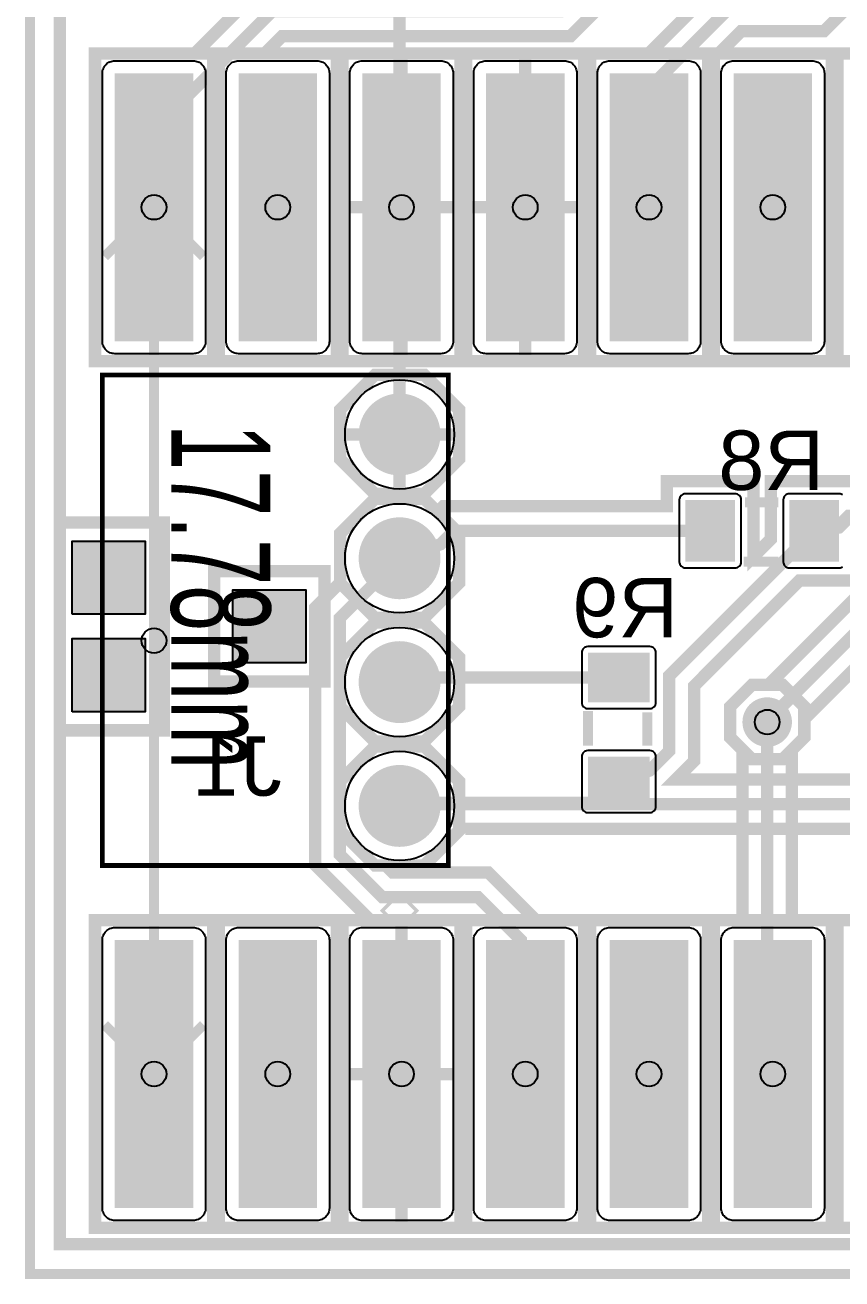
# Model space of a CAD drawing. Header units: centimetres. Extents: x -4.52 to 4.4, y -4.62 to 1.06.
# Drawn here: x -4.519 to -2.842, y -4.62 to -2.048 of the extents above; entities that cross this region are included whole.
import ezdxf

# ---------------------------------------------------------------- set-up
doc = ezdxf.new("R2010")
doc.units = ezdxf.units.CM
doc.layers.get('0').update_dxf_attribs({"linetype": 'CONTINUOUS'})
for name, color, linetype in [('1', 1, 'CONTINUOUS'), ('2', 2, 'CONTINUOUS'), ('3', 3, 'CONTINUOUS'), ('4', 4, 'CONTINUOUS'), ('5', 5, 'CONTINUOUS'), ('6', 6, 'CONTINUOUS'), ('7', 7, 'CONTINUOUS')]:
    doc.layers.add(name, color=color, linetype=linetype)

# ---------------------------------------------------------------- blocks, each defined once
blk = doc.blocks.new('RPAD')
blk.add_trace([(-0.5, -0.5), (-0.5, 0.5), (0.5, -0.5), (0.5, 0.5)])
blk = doc.blocks.new('EPAD')
at = {"const_width": 0.5}
blk.add_lwpolyline([(-0.25, 0, 1), (0.25, 0, 1)], format="xyb", close=True, dxfattribs=at)

msp = doc.modelspace()

# ---------------------------------------------------------------- linework, layer by layer
at = {"const_width": 0.0254}
for points in [[(2.227646, -4.54914), (-4.44754, -4.54914), (-4.44754, 0.99314), (2.192161, 0.99314), (2.227646, -4.54914)], [(-1.9887, -0.6452), (-2, -0.6565), (-2, -1.449958), (-2.300021, -1.749979), (-2.597182, -2.04714), (-2.597182, -3.077919), (-2.995488, -3.476225), (-2.995488, -3.478032)], [(-3.750102, -1.912428), (-3.750102, -2.273116)], [(-4.132861, -2.737639), (-4.132861, -2.106361), (-4.375139, -2.106361), (-4.375139, -2.737639), (-4.132861, -2.737639)], [(-3.878861, -2.737639), (-3.878861, -2.106361), (-4.121139, -2.106361), (-4.121139, -2.737639), (-3.878861, -2.737639)], [(-3.624861, -2.737639), (-3.624861, -2.106361), (-3.867139, -2.106361), (-3.867139, -2.737639), (-3.624861, -2.737639)], [(-3.746, -2.119061), (-3.746, -2.422)], [(-3.370861, -2.737639), (-3.370861, -2.106361), (-3.613139, -2.106361), (-3.613139, -2.737639), (-3.370861, -2.737639)], [(-3.492, -2.119061), (-3.492, -2.422)], [(-3.116861, -2.737639), (-3.116861, -2.106361), (-3.359139, -2.106361), (-3.359139, -2.737639), (-3.116861, -2.737639)], [(-2.862861, -2.737639), (-2.862861, -2.106361), (-3.105139, -2.106361), (-3.105139, -2.737639), (-2.862861, -2.737639)], [(-2.647981, -2.737639), (-2.851139, -2.737639), (-2.851139, -2.106361), (-2.647981, -2.106361)], [(-3.700254, -3.64641), (-0.55641, -3.64641), (0.26, -2.83), (0.689999, -2.83), (1.113221, -2.406778), (1.113221, -2.172271)], [(-3.854439, -2.422), (-3.746, -2.422)], [(-3.637561, -2.422), (-3.746, -2.422)], [(-3.746, -2.724939), (-3.746, -2.422)], [(-3.600439, -2.422), (-3.492, -2.422)], [(-3.383561, -2.422), (-3.492, -2.422)], [(-3.492, -2.724939), (-3.492, -2.422)], [(-3.75, -2.888), (-3.75, -2.611484), (-3.748752, -2.610236)], [(-3.872099, -2.837425), (-3.872099, -2.938575), (-3.800575, -3.010099), (-3.699425, -3.010099), (-3.627901, -2.938575), (-3.627901, -2.837425), (-3.699425, -2.765901), (-3.800575, -2.765901), (-3.872099, -2.837425)], [(-3.75, -2.778601), (-3.75, -2.888)], [(-3.859399, -2.888), (-3.75, -2.888)], [(-3.75, -2.997399), (-3.75, -2.888)], [(-3.640601, -2.888), (-3.75, -2.888)], [(-0.535369, -3.697209), (-3.627901, -3.697209), (-3.627901, -3.700575), (-3.699425, -3.772099), (-3.778512, -3.772099), (-3.764291, -3.78632), (-3.568067, -3.78632), (-3.470026, -3.884361), (-3.370861, -3.884361), (-3.370861, -4.515639), (-3.613139, -4.515639), (-3.613139, -3.887918), (-3.624861, -3.887918), (-3.624861, -4.515639), (-3.867139, -4.515639), (-3.867139, -3.884361), (-3.80993, -3.884361), (-3.923341, -3.77095), (-3.923341, -3.243501), (-3.872099, -3.192259), (-3.872099, -3.091425), (-3.800575, -3.019901), (-3.699425, -3.019901), (-3.671955, -3.047371), (-3.659493, -3.034909), (-3.201327, -3.034909), (-3.201327, -2.984109), (-3.023529, -2.984109), (-3.023529, -3.138329), (-2.987967, -3.102767), (-2.987967, -2.984109), (-2.810169, -2.984109)], [(-2.741571, -3.055104), (-2.824545, -3.055104), (-2.82845, -3.055104), (-2.848268, -3.074922), (-2.899068, -3.085708)], [(-2.824545, -3.055104), (-2.848268, -3.078827), (-2.899068, -3.085708)], [(-3.112428, -3.085708), (-3.638452, -3.085708), (-3.666, -3.113256), (-3.75, -3.142)], [(-2.899068, -3.085708), (-3.196416, -3.383056), (-3.196416, -3.537167), (-3.2365, -3.577251), (-3.3, -3.6)], [(-2.546383, -3.09896), (-2.919289, -3.471866), (-2.919289, -3.509595), (-2.963925, -3.554231), (-3.027051, -3.554231), (-3.071687, -3.509595), (-3.071687, -3.446469), (-3.027051, -3.401833), (-2.992936, -3.401833), (-2.722406, -3.131303)], [(-3.75, -3.142), (-3.872542, -3.264542), (-3.872542, -3.749909), (-3.785332, -3.837119), (-3.589108, -3.837119), (-3.501227, -3.925), (-3.492, -4.2)], [(-2.810169, -3.187307), (-2.928827, -3.187307), (-3.145617, -3.404097), (-3.145617, -3.558208), (-3.18302, -3.595611), (-0.577451, -3.595611)], [(-3.75, -3.396), (-3.74064, -3.38664), (-3.3, -3.38664)], [(-3.3, -3.6), (-3.343938, -3.643938), (-3.666, -3.643938), (-3.700254, -3.64641)], [(-3.700259, -3.64641), (-3.75, -3.65)], [(-3.700259, -3.64641), (-3.700254, -3.64641)], [(-4.132861, -4.515639), (-4.132861, -3.884361), (-4.375139, -3.884361), (-4.375139, -4.515639), (-4.132861, -4.515639)], [(-3.878861, -4.515639), (-3.878861, -3.884361), (-4.121139, -3.884361), (-4.121139, -4.515639), (-3.878861, -4.515639)], [(-3.116861, -4.515639), (-3.116861, -3.884361), (-3.359139, -3.884361), (-3.359139, -4.515639), (-3.116861, -4.515639)], [(-2.862861, -4.515639), (-2.862861, -3.884361), (-3.105139, -3.884361), (-3.105139, -4.515639), (-2.862861, -4.515639)], [(-2.608861, -4.515639), (-2.608861, -3.884361), (-2.851139, -3.884361), (-2.851139, -4.515639), (-2.608861, -4.515639)], [(-3.854439, -4.2), (-3.746, -4.2)], [(-3.637561, -4.2), (-3.746, -4.2)], [(-3.746, -4.502939), (-3.746, -4.2)]]:
    msp.add_lwpolyline(points, dxfattribs=at)
for centre, radius in [((-4.254, -2.422), 0.0254), ((-4, -2.422), 0.0254), ((-3.746, -2.422), 0.0254), ((-3.492, -2.422), 0.0254), ((-3.238, -2.422), 0.0254), ((-2.984, -2.422), 0.0254), ((-3.75, -2.888), 0.112), ((-3.75, -3.142), 0.112), ((-3.75, -3.396), 0.112), ((-2.995488, -3.478032), 0.0254), ((-3.75, -3.65), 0.112), ((-4.254, -4.2), 0.0254), ((-4, -4.2), 0.0254), ((-3.746, -4.2), 0.0254), ((-3.492, -4.2), 0.0254), ((-3.238, -4.2), 0.0254), ((-2.984, -4.2), 0.0254)]:
    msp.add_circle(centre, radius)
at = {"layer": '2', "const_width": 0.02032}
for points in [[(-4.254, -2.422), (-4.3556, -2.5236)], [(-4.254, -2.422), (-4.254, -4.2)], [(-4.254, -2.422), (-4.1524, -2.5236)], [(-4.254, -4.2), (-4.3556, -4.0984)], [(-4.254, -4.2), (-4.1524, -4.0984)]]:
    msp.add_lwpolyline(points, dxfattribs=at)
at = {"layer": '3'}
msp.add_circle((-4.254, -3.311), 0.0254, dxfattribs=at)
at = {"layer": '4', "const_width": 0.02032}
msp.add_lwpolyline([(-4.5085, -4.6101), (4.3902, -4.6101), (4.3902, 1.0541), (-4.5085, 1.0541), (-4.5085, -4.6101)], dxfattribs=at)
msp.add_lwpolyline([(-4.5085, -4.6101), (4.3902, -4.6101), (4.3902, 1.0541), (-4.5085, 1.0541), (-4.5085, -4.6101)], dxfattribs=at)
msp.add_lwpolyline([(-4.5085, -4.6101), (4.3902, -4.6101), (4.3902, 1.0541), (-4.5085, 1.0541), (-4.5085, -4.6101)], dxfattribs=at)
at = {"layer": '5'}
for points, const_width in [([(-4.36, -3.772), (-3.65, -3.772), (-3.65, -2.766), (-4.36, -2.766), (-4.36, -3.772)], 0.01), ([(-4.36, -3.772), (-3.65, -3.772), (-3.65, -2.766), (-4.36, -2.766), (-4.36, -3.772)], 0.01), ([(-4.36, -3.772), (-3.65, -3.772), (-3.65, -2.766), (-4.36, -2.766), (-4.36, -3.772)], 0.01), ([(-2.972728, -3.027288), (-3.041308, -3.027288)], 0.02032), ([(-2.972728, -3.027288), (-3.041308, -3.027288)], 0.02032), ([(-2.972728, -3.027288), (-3.041308, -3.027288)], 0.02032), ([(-2.972728, -3.149208), (-3.043848, -3.149208)], 0.02032), ([(-2.972728, -3.149208), (-3.043848, -3.149208)], 0.02032), ([(-2.972728, -3.149208), (-3.043848, -3.149208)], 0.02032), ([(-3.3635, -3.52634), (-3.3635, -3.45522)], 0.02032), ([(-3.3635, -3.52634), (-3.3635, -3.45522)], 0.02032), ([(-3.3635, -3.52634), (-3.3635, -3.45522)], 0.02032), ([(-3.24158, -3.52634), (-3.24158, -3.45776)], 0.02032), ([(-3.24158, -3.52634), (-3.24158, -3.45776)], 0.02032), ([(-3.24158, -3.52634), (-3.24158, -3.45776)], 0.02032), ([(-3.75, -3.86), (-3.745, -3.865), (-3.75, -3.87), (-3.755, -3.865), (-3.75, -3.86)], 0.05), ([(-3.75, -3.86), (-3.745, -3.865), (-3.75, -3.87), (-3.755, -3.865), (-3.75, -3.86)], 0.05), ([(-3.75, -3.86), (-3.745, -3.865), (-3.75, -3.87), (-3.755, -3.865), (-3.75, -3.86)], 0.05)]:
    msp.add_lwpolyline(points, dxfattribs=dict(at, const_width=const_width))
at = {"layer": '6'}
for points in [[(-4.3599, -2.697), (-4.3599, -2.147), (-4.359769, -2.144404), (-4.359384, -2.141882), (-4.358758, -2.139448), (-4.357904, -2.137114), (-4.356834, -2.134894), (-4.355561, -2.1328), (-4.354099, -2.130845), (-4.352459, -2.129041), (-4.350655, -2.127401), (-4.3487, -2.125939), (-4.346606, -2.124667), (-4.344386, -2.123597), (-4.342052, -2.122742), (-4.339618, -2.122116), (-4.337097, -2.121731), (-4.3345, -2.1216), (-4.1735, -2.1216), (-4.170903, -2.121731), (-4.168382, -2.122116), (-4.165948, -2.122742), (-4.163614, -2.123597), (-4.161394, -2.124667), (-4.1593, -2.125939), (-4.157345, -2.127401), (-4.155541, -2.129041), (-4.153901, -2.130845), (-4.152439, -2.1328), (-4.151166, -2.134894), (-4.150096, -2.137114), (-4.149242, -2.139448), (-4.148616, -2.141882), (-4.148231, -2.144404), (-4.1481, -2.147), (-4.1481, -2.697), (-4.148231, -2.699596), (-4.148616, -2.702118), (-4.149242, -2.704552), (-4.150096, -2.706886), (-4.151166, -2.709106), (-4.152439, -2.7112), (-4.153901, -2.713155), (-4.155541, -2.714959), (-4.157345, -2.716599), (-4.1593, -2.718061), (-4.161394, -2.719333), (-4.163614, -2.720403), (-4.165948, -2.721258), (-4.168382, -2.721884), (-4.170903, -2.722269), (-4.1735, -2.7224), (-4.3345, -2.7224), (-4.337097, -2.722269), (-4.339618, -2.721884), (-4.342052, -2.721258), (-4.344386, -2.720403), (-4.346606, -2.719333), (-4.3487, -2.718061), (-4.350655, -2.716599), (-4.352459, -2.714959), (-4.354099, -2.713155), (-4.355561, -2.7112), (-4.356834, -2.709106), (-4.357904, -2.706886), (-4.358758, -2.704552), (-4.359384, -2.702118), (-4.359769, -2.699596), (-4.3599, -2.697)], [(-4.1059, -2.697), (-4.1059, -2.147), (-4.105769, -2.144404), (-4.105384, -2.141882), (-4.104758, -2.139448), (-4.103904, -2.137114), (-4.102834, -2.134894), (-4.101561, -2.1328), (-4.100099, -2.130845), (-4.098459, -2.129041), (-4.096655, -2.127401), (-4.0947, -2.125939), (-4.092606, -2.124667), (-4.090386, -2.123597), (-4.088052, -2.122742), (-4.085618, -2.122116), (-4.083097, -2.121731), (-4.0805, -2.1216), (-3.9195, -2.1216), (-3.916903, -2.121731), (-3.914382, -2.122116), (-3.911948, -2.122742), (-3.909614, -2.123597), (-3.907394, -2.124667), (-3.9053, -2.125939), (-3.903345, -2.127401), (-3.901541, -2.129041), (-3.899901, -2.130845), (-3.898439, -2.1328), (-3.897166, -2.134894), (-3.896096, -2.137114), (-3.895242, -2.139448), (-3.894616, -2.141882), (-3.894231, -2.144404), (-3.8941, -2.147), (-3.8941, -2.697), (-3.894231, -2.699596), (-3.894616, -2.702118), (-3.895242, -2.704552), (-3.896096, -2.706886), (-3.897166, -2.709106), (-3.898439, -2.7112), (-3.899901, -2.713155), (-3.901541, -2.714959), (-3.903345, -2.716599), (-3.9053, -2.718061), (-3.907394, -2.719333), (-3.909614, -2.720403), (-3.911948, -2.721258), (-3.914382, -2.721884), (-3.916903, -2.722269), (-3.9195, -2.7224), (-4.0805, -2.7224), (-4.083097, -2.722269), (-4.085618, -2.721884), (-4.088052, -2.721258), (-4.090386, -2.720403), (-4.092606, -2.719333), (-4.0947, -2.718061), (-4.096655, -2.716599), (-4.098459, -2.714959), (-4.100099, -2.713155), (-4.101561, -2.7112), (-4.102834, -2.709106), (-4.103904, -2.706886), (-4.104758, -2.704552), (-4.105384, -2.702118), (-4.105769, -2.699596), (-4.1059, -2.697)], [(-3.8519, -2.697), (-3.8519, -2.147), (-3.851769, -2.144404), (-3.851384, -2.141882), (-3.850758, -2.139448), (-3.849904, -2.137114), (-3.848834, -2.134894), (-3.847561, -2.1328), (-3.846099, -2.130845), (-3.844459, -2.129041), (-3.842655, -2.127401), (-3.8407, -2.125939), (-3.838606, -2.124667), (-3.836386, -2.123597), (-3.834052, -2.122742), (-3.831618, -2.122116), (-3.829097, -2.121731), (-3.8265, -2.1216), (-3.6655, -2.1216), (-3.662903, -2.121731), (-3.660382, -2.122116), (-3.657948, -2.122742), (-3.655614, -2.123597), (-3.653394, -2.124667), (-3.6513, -2.125939), (-3.649345, -2.127401), (-3.647541, -2.129041), (-3.645901, -2.130845), (-3.644439, -2.1328), (-3.643166, -2.134894), (-3.642096, -2.137114), (-3.641242, -2.139448), (-3.640616, -2.141882), (-3.640231, -2.144404), (-3.6401, -2.147), (-3.6401, -2.697), (-3.640231, -2.699596), (-3.640616, -2.702118), (-3.641242, -2.704552), (-3.642096, -2.706886), (-3.643166, -2.709106), (-3.644439, -2.7112), (-3.645901, -2.713155), (-3.647541, -2.714959), (-3.649345, -2.716599), (-3.6513, -2.718061), (-3.653394, -2.719333), (-3.655614, -2.720403), (-3.657948, -2.721258), (-3.660382, -2.721884), (-3.662903, -2.722269), (-3.6655, -2.7224), (-3.8265, -2.7224), (-3.829097, -2.722269), (-3.831618, -2.721884), (-3.834052, -2.721258), (-3.836386, -2.720403), (-3.838606, -2.719333), (-3.8407, -2.718061), (-3.842655, -2.716599), (-3.844459, -2.714959), (-3.846099, -2.713155), (-3.847561, -2.7112), (-3.848834, -2.709106), (-3.849904, -2.706886), (-3.850758, -2.704552), (-3.851384, -2.702118), (-3.851769, -2.699596), (-3.8519, -2.697)], [(-3.5979, -2.697), (-3.5979, -2.147), (-3.597769, -2.144404), (-3.597384, -2.141882), (-3.596758, -2.139448), (-3.595904, -2.137114), (-3.594834, -2.134894), (-3.593561, -2.1328), (-3.592099, -2.130845), (-3.590459, -2.129041), (-3.588655, -2.127401), (-3.5867, -2.125939), (-3.584606, -2.124667), (-3.582386, -2.123597), (-3.580052, -2.122742), (-3.577618, -2.122116), (-3.575097, -2.121731), (-3.5725, -2.1216), (-3.4115, -2.1216), (-3.408903, -2.121731), (-3.406382, -2.122116), (-3.403948, -2.122742), (-3.401614, -2.123597), (-3.399394, -2.124667), (-3.3973, -2.125939), (-3.395345, -2.127401), (-3.393541, -2.129041), (-3.391901, -2.130845), (-3.390439, -2.1328), (-3.389166, -2.134894), (-3.388096, -2.137114), (-3.387242, -2.139448), (-3.386616, -2.141882), (-3.386231, -2.144404), (-3.3861, -2.147), (-3.3861, -2.697), (-3.386231, -2.699596), (-3.386616, -2.702118), (-3.387242, -2.704552), (-3.388096, -2.706886), (-3.389166, -2.709106), (-3.390439, -2.7112), (-3.391901, -2.713155), (-3.393541, -2.714959), (-3.395345, -2.716599), (-3.3973, -2.718061), (-3.399394, -2.719333), (-3.401614, -2.720403), (-3.403948, -2.721258), (-3.406382, -2.721884), (-3.408903, -2.722269), (-3.4115, -2.7224), (-3.5725, -2.7224), (-3.575097, -2.722269), (-3.577618, -2.721884), (-3.580052, -2.721258), (-3.582386, -2.720403), (-3.584606, -2.719333), (-3.5867, -2.718061), (-3.588655, -2.716599), (-3.590459, -2.714959), (-3.592099, -2.713155), (-3.593561, -2.7112), (-3.594834, -2.709106), (-3.595904, -2.706886), (-3.596758, -2.704552), (-3.597384, -2.702118), (-3.597769, -2.699596), (-3.5979, -2.697)], [(-3.3439, -2.697), (-3.3439, -2.147), (-3.343769, -2.144404), (-3.343384, -2.141882), (-3.342758, -2.139448), (-3.341904, -2.137114), (-3.340834, -2.134894), (-3.339561, -2.1328), (-3.338099, -2.130845), (-3.336459, -2.129041), (-3.334655, -2.127401), (-3.3327, -2.125939), (-3.330606, -2.124667), (-3.328386, -2.123597), (-3.326052, -2.122742), (-3.323618, -2.122116), (-3.321097, -2.121731), (-3.3185, -2.1216), (-3.1575, -2.1216), (-3.154903, -2.121731), (-3.152382, -2.122116), (-3.149948, -2.122742), (-3.147614, -2.123597), (-3.145394, -2.124667), (-3.1433, -2.125939), (-3.141345, -2.127401), (-3.139541, -2.129041), (-3.137901, -2.130845), (-3.136439, -2.1328), (-3.135166, -2.134894), (-3.134096, -2.137114), (-3.133242, -2.139448), (-3.132616, -2.141882), (-3.132231, -2.144404), (-3.1321, -2.147), (-3.1321, -2.697), (-3.132231, -2.699596), (-3.132616, -2.702118), (-3.133242, -2.704552), (-3.134096, -2.706886), (-3.135166, -2.709106), (-3.136439, -2.7112), (-3.137901, -2.713155), (-3.139541, -2.714959), (-3.141345, -2.716599), (-3.1433, -2.718061), (-3.145394, -2.719333), (-3.147614, -2.720403), (-3.149948, -2.721258), (-3.152382, -2.721884), (-3.154903, -2.722269), (-3.1575, -2.7224), (-3.3185, -2.7224), (-3.321097, -2.722269), (-3.323618, -2.721884), (-3.326052, -2.721258), (-3.328386, -2.720403), (-3.330606, -2.719333), (-3.3327, -2.718061), (-3.334655, -2.716599), (-3.336459, -2.714959), (-3.338099, -2.713155), (-3.339561, -2.7112), (-3.340834, -2.709106), (-3.341904, -2.706886), (-3.342758, -2.704552), (-3.343384, -2.702118), (-3.343769, -2.699596), (-3.3439, -2.697)], [(-3.0899, -2.697), (-3.0899, -2.147), (-3.089769, -2.144404), (-3.089384, -2.141882), (-3.088758, -2.139448), (-3.087904, -2.137114), (-3.086834, -2.134894), (-3.085561, -2.1328), (-3.084099, -2.130845), (-3.082459, -2.129041), (-3.080655, -2.127401), (-3.0787, -2.125939), (-3.076606, -2.124667), (-3.074386, -2.123597), (-3.072052, -2.122742), (-3.069618, -2.122116), (-3.067097, -2.121731), (-3.0645, -2.1216), (-2.9035, -2.1216), (-2.900903, -2.121731), (-2.898382, -2.122116), (-2.895948, -2.122742), (-2.893614, -2.123597), (-2.891394, -2.124667), (-2.8893, -2.125939), (-2.887345, -2.127401), (-2.885541, -2.129041), (-2.883901, -2.130845), (-2.882439, -2.1328), (-2.881166, -2.134894), (-2.880096, -2.137114), (-2.879242, -2.139448), (-2.878616, -2.141882), (-2.878231, -2.144404), (-2.8781, -2.147), (-2.8781, -2.697), (-2.878231, -2.699596), (-2.878616, -2.702118), (-2.879242, -2.704552), (-2.880096, -2.706886), (-2.881166, -2.709106), (-2.882439, -2.7112), (-2.883901, -2.713155), (-2.885541, -2.714959), (-2.887345, -2.716599), (-2.8893, -2.718061), (-2.891394, -2.719333), (-2.893614, -2.720403), (-2.895948, -2.721258), (-2.898382, -2.721884), (-2.900903, -2.722269), (-2.9035, -2.7224), (-3.0645, -2.7224), (-3.067097, -2.722269), (-3.069618, -2.721884), (-3.072052, -2.721258), (-3.074386, -2.720403), (-3.076606, -2.719333), (-3.0787, -2.718061), (-3.080655, -2.716599), (-3.082459, -2.714959), (-3.084099, -2.713155), (-3.085561, -2.7112), (-3.086834, -2.709106), (-3.087904, -2.706886), (-3.088758, -2.704552), (-3.089384, -2.702118), (-3.089769, -2.699596), (-3.0899, -2.697)], [(-3.061628, -3.009508), (-3.163228, -3.009508), (-3.165787, -3.009766), (-3.168171, -3.010506), (-3.170328, -3.011677), (-3.172208, -3.013228), (-3.173759, -3.015108), (-3.17493, -3.017265), (-3.17567, -3.019649), (-3.175928, -3.022208), (-3.175928, -3.149208), (-3.17567, -3.151767), (-3.17493, -3.154151), (-3.173759, -3.156308), (-3.172208, -3.158188), (-3.170328, -3.159739), (-3.168171, -3.16091), (-3.165787, -3.16165), (-3.163228, -3.161908), (-3.061628, -3.161908), (-3.059069, -3.16165), (-3.056685, -3.16091), (-3.054528, -3.159739), (-3.052648, -3.158188), (-3.051097, -3.156308), (-3.049926, -3.154151), (-3.049186, -3.151767), (-3.048928, -3.149208), (-3.048928, -3.022208), (-3.049186, -3.019649), (-3.049926, -3.017265), (-3.051097, -3.015108), (-3.052648, -3.013228), (-3.054528, -3.011677), (-3.056685, -3.010506), (-3.059069, -3.009766), (-3.061628, -3.009508)], [(-4.4222, -3.2568), (-4.4222, -3.1068), (-4.2722, -3.1068), (-4.2722, -3.2568), (-4.4222, -3.2568)], [(-4.0922, -3.3568), (-4.0922, -3.2068), (-3.9422, -3.2068), (-3.9422, -3.3568), (-4.0922, -3.3568)], [(-4.4222, -3.4568), (-4.4222, -3.3068), (-4.2722, -3.3068), (-4.2722, -3.4568), (-4.4222, -3.4568)], [(-3.2238, -3.43744), (-3.2238, -3.33584), (-3.224058, -3.333281), (-3.224798, -3.330897), (-3.225969, -3.32874), (-3.22752, -3.32686), (-3.2294, -3.325309), (-3.231557, -3.324138), (-3.233941, -3.323398), (-3.2365, -3.32314), (-3.3635, -3.32314), (-3.366059, -3.323398), (-3.368443, -3.324138), (-3.3706, -3.325309), (-3.37248, -3.32686), (-3.374031, -3.32874), (-3.375202, -3.330897), (-3.375942, -3.333281), (-3.3762, -3.33584), (-3.3762, -3.43744), (-3.375942, -3.439999), (-3.375202, -3.442383), (-3.374031, -3.44454), (-3.37248, -3.44642), (-3.3706, -3.447971), (-3.368443, -3.449142), (-3.366059, -3.449882), (-3.3635, -3.45014), (-3.2365, -3.45014), (-3.233941, -3.449882), (-3.231557, -3.449142), (-3.2294, -3.447971), (-3.22752, -3.44642), (-3.225969, -3.44454), (-3.224798, -3.442383), (-3.224058, -3.439999), (-3.2238, -3.43744)], [(-3.2238, -3.6508), (-3.2238, -3.5492), (-3.224058, -3.546641), (-3.224798, -3.544257), (-3.225969, -3.5421), (-3.22752, -3.54022), (-3.2294, -3.538669), (-3.231557, -3.537498), (-3.233941, -3.536758), (-3.2365, -3.5365), (-3.3635, -3.5365), (-3.366059, -3.536758), (-3.368443, -3.537498), (-3.3706, -3.538669), (-3.37248, -3.54022), (-3.374031, -3.5421), (-3.375202, -3.544257), (-3.375942, -3.546641), (-3.3762, -3.5492), (-3.3762, -3.6508), (-3.375942, -3.653359), (-3.375202, -3.655743), (-3.374031, -3.6579), (-3.37248, -3.65978), (-3.3706, -3.661331), (-3.368443, -3.662502), (-3.366059, -3.663242), (-3.3635, -3.6635), (-3.2365, -3.6635), (-3.233941, -3.663242), (-3.231557, -3.662502), (-3.2294, -3.661331), (-3.22752, -3.65978), (-3.225969, -3.6579), (-3.224798, -3.655743), (-3.224058, -3.653359), (-3.2238, -3.6508)], [(-4.3599, -4.475), (-4.3599, -3.925), (-4.359769, -3.922404), (-4.359384, -3.919882), (-4.358758, -3.917448), (-4.357904, -3.915114), (-4.356834, -3.912894), (-4.355561, -3.9108), (-4.354099, -3.908845), (-4.352459, -3.907041), (-4.350655, -3.905401), (-4.3487, -3.903939), (-4.346606, -3.902667), (-4.344386, -3.901597), (-4.342052, -3.900742), (-4.339618, -3.900116), (-4.337097, -3.899731), (-4.3345, -3.8996), (-4.1735, -3.8996), (-4.170903, -3.899731), (-4.168382, -3.900116), (-4.165948, -3.900742), (-4.163614, -3.901597), (-4.161394, -3.902667), (-4.1593, -3.903939), (-4.157345, -3.905401), (-4.155541, -3.907041), (-4.153901, -3.908845), (-4.152439, -3.9108), (-4.151166, -3.912894), (-4.150096, -3.915114), (-4.149242, -3.917448), (-4.148616, -3.919882), (-4.148231, -3.922404), (-4.1481, -3.925), (-4.1481, -4.475), (-4.148231, -4.477596), (-4.148616, -4.480118), (-4.149242, -4.482552), (-4.150096, -4.484886), (-4.151166, -4.487106), (-4.152439, -4.4892), (-4.153901, -4.491155), (-4.155541, -4.492959), (-4.157345, -4.494599), (-4.1593, -4.496061), (-4.161394, -4.497333), (-4.163614, -4.498403), (-4.165948, -4.499258), (-4.168382, -4.499884), (-4.170903, -4.500269), (-4.1735, -4.5004), (-4.3345, -4.5004), (-4.337097, -4.500269), (-4.339618, -4.499884), (-4.342052, -4.499258), (-4.344386, -4.498403), (-4.346606, -4.497333), (-4.3487, -4.496061), (-4.350655, -4.494599), (-4.352459, -4.492959), (-4.354099, -4.491155), (-4.355561, -4.4892), (-4.356834, -4.487106), (-4.357904, -4.484886), (-4.358758, -4.482552), (-4.359384, -4.480118), (-4.359769, -4.477596), (-4.3599, -4.475)], [(-4.1059, -4.475), (-4.1059, -3.925), (-4.105769, -3.922404), (-4.105384, -3.919882), (-4.104758, -3.917448), (-4.103904, -3.915114), (-4.102834, -3.912894), (-4.101561, -3.9108), (-4.100099, -3.908845), (-4.098459, -3.907041), (-4.096655, -3.905401), (-4.0947, -3.903939), (-4.092606, -3.902667), (-4.090386, -3.901597), (-4.088052, -3.900742), (-4.085618, -3.900116), (-4.083097, -3.899731), (-4.0805, -3.8996), (-3.9195, -3.8996), (-3.916903, -3.899731), (-3.914382, -3.900116), (-3.911948, -3.900742), (-3.909614, -3.901597), (-3.907394, -3.902667), (-3.9053, -3.903939), (-3.903345, -3.905401), (-3.901541, -3.907041), (-3.899901, -3.908845), (-3.898439, -3.9108), (-3.897166, -3.912894), (-3.896096, -3.915114), (-3.895242, -3.917448), (-3.894616, -3.919882), (-3.894231, -3.922404), (-3.8941, -3.925), (-3.8941, -4.475), (-3.894231, -4.477596), (-3.894616, -4.480118), (-3.895242, -4.482552), (-3.896096, -4.484886), (-3.897166, -4.487106), (-3.898439, -4.4892), (-3.899901, -4.491155), (-3.901541, -4.492959), (-3.903345, -4.494599), (-3.9053, -4.496061), (-3.907394, -4.497333), (-3.909614, -4.498403), (-3.911948, -4.499258), (-3.914382, -4.499884), (-3.916903, -4.500269), (-3.9195, -4.5004), (-4.0805, -4.5004), (-4.083097, -4.500269), (-4.085618, -4.499884), (-4.088052, -4.499258), (-4.090386, -4.498403), (-4.092606, -4.497333), (-4.0947, -4.496061), (-4.096655, -4.494599), (-4.098459, -4.492959), (-4.100099, -4.491155), (-4.101561, -4.4892), (-4.102834, -4.487106), (-4.103904, -4.484886), (-4.104758, -4.482552), (-4.105384, -4.480118), (-4.105769, -4.477596), (-4.1059, -4.475)], [(-3.8519, -4.475), (-3.8519, -3.925), (-3.851769, -3.922404), (-3.851384, -3.919882), (-3.850758, -3.917448), (-3.849904, -3.915114), (-3.848834, -3.912894), (-3.847561, -3.9108), (-3.846099, -3.908845), (-3.844459, -3.907041), (-3.842655, -3.905401), (-3.8407, -3.903939), (-3.838606, -3.902667), (-3.836386, -3.901597), (-3.834052, -3.900742), (-3.831618, -3.900116), (-3.829097, -3.899731), (-3.8265, -3.8996), (-3.6655, -3.8996), (-3.662903, -3.899731), (-3.660382, -3.900116), (-3.657948, -3.900742), (-3.655614, -3.901597), (-3.653394, -3.902667), (-3.6513, -3.903939), (-3.649345, -3.905401), (-3.647541, -3.907041), (-3.645901, -3.908845), (-3.644439, -3.9108), (-3.643166, -3.912894), (-3.642096, -3.915114), (-3.641242, -3.917448), (-3.640616, -3.919882), (-3.640231, -3.922404), (-3.6401, -3.925), (-3.6401, -4.475), (-3.640231, -4.477596), (-3.640616, -4.480118), (-3.641242, -4.482552), (-3.642096, -4.484886), (-3.643166, -4.487106), (-3.644439, -4.4892), (-3.645901, -4.491155), (-3.647541, -4.492959), (-3.649345, -4.494599), (-3.6513, -4.496061), (-3.653394, -4.497333), (-3.655614, -4.498403), (-3.657948, -4.499258), (-3.660382, -4.499884), (-3.662903, -4.500269), (-3.6655, -4.5004), (-3.8265, -4.5004), (-3.829097, -4.500269), (-3.831618, -4.499884), (-3.834052, -4.499258), (-3.836386, -4.498403), (-3.838606, -4.497333), (-3.8407, -4.496061), (-3.842655, -4.494599), (-3.844459, -4.492959), (-3.846099, -4.491155), (-3.847561, -4.4892), (-3.848834, -4.487106), (-3.849904, -4.484886), (-3.850758, -4.482552), (-3.851384, -4.480118), (-3.851769, -4.477596), (-3.8519, -4.475)], [(-3.5979, -4.475), (-3.5979, -3.925), (-3.597769, -3.922404), (-3.597384, -3.919882), (-3.596758, -3.917448), (-3.595904, -3.915114), (-3.594834, -3.912894), (-3.593561, -3.9108), (-3.592099, -3.908845), (-3.590459, -3.907041), (-3.588655, -3.905401), (-3.5867, -3.903939), (-3.584606, -3.902667), (-3.582386, -3.901597), (-3.580052, -3.900742), (-3.577618, -3.900116), (-3.575097, -3.899731), (-3.5725, -3.8996), (-3.4115, -3.8996), (-3.408903, -3.899731), (-3.406382, -3.900116), (-3.403948, -3.900742), (-3.401614, -3.901597), (-3.399394, -3.902667), (-3.3973, -3.903939), (-3.395345, -3.905401), (-3.393541, -3.907041), (-3.391901, -3.908845), (-3.390439, -3.9108), (-3.389166, -3.912894), (-3.388096, -3.915114), (-3.387242, -3.917448), (-3.386616, -3.919882), (-3.386231, -3.922404), (-3.3861, -3.925), (-3.3861, -4.475), (-3.386231, -4.477596), (-3.386616, -4.480118), (-3.387242, -4.482552), (-3.388096, -4.484886), (-3.389166, -4.487106), (-3.390439, -4.4892), (-3.391901, -4.491155), (-3.393541, -4.492959), (-3.395345, -4.494599), (-3.3973, -4.496061), (-3.399394, -4.497333), (-3.401614, -4.498403), (-3.403948, -4.499258), (-3.406382, -4.499884), (-3.408903, -4.500269), (-3.4115, -4.5004), (-3.5725, -4.5004), (-3.575097, -4.500269), (-3.577618, -4.499884), (-3.580052, -4.499258), (-3.582386, -4.498403), (-3.584606, -4.497333), (-3.5867, -4.496061), (-3.588655, -4.494599), (-3.590459, -4.492959), (-3.592099, -4.491155), (-3.593561, -4.4892), (-3.594834, -4.487106), (-3.595904, -4.484886), (-3.596758, -4.482552), (-3.597384, -4.480118), (-3.597769, -4.477596), (-3.5979, -4.475)], [(-3.3439, -4.475), (-3.3439, -3.925), (-3.343769, -3.922404), (-3.343384, -3.919882), (-3.342758, -3.917448), (-3.341904, -3.915114), (-3.340834, -3.912894), (-3.339561, -3.9108), (-3.338099, -3.908845), (-3.336459, -3.907041), (-3.334655, -3.905401), (-3.3327, -3.903939), (-3.330606, -3.902667), (-3.328386, -3.901597), (-3.326052, -3.900742), (-3.323618, -3.900116), (-3.321097, -3.899731), (-3.3185, -3.8996), (-3.1575, -3.8996), (-3.154903, -3.899731), (-3.152382, -3.900116), (-3.149948, -3.900742), (-3.147614, -3.901597), (-3.145394, -3.902667), (-3.1433, -3.903939), (-3.141345, -3.905401), (-3.139541, -3.907041), (-3.137901, -3.908845), (-3.136439, -3.9108), (-3.135166, -3.912894), (-3.134096, -3.915114), (-3.133242, -3.917448), (-3.132616, -3.919882), (-3.132231, -3.922404), (-3.1321, -3.925), (-3.1321, -4.475), (-3.132231, -4.477596), (-3.132616, -4.480118), (-3.133242, -4.482552), (-3.134096, -4.484886), (-3.135166, -4.487106), (-3.136439, -4.4892), (-3.137901, -4.491155), (-3.139541, -4.492959), (-3.141345, -4.494599), (-3.1433, -4.496061), (-3.145394, -4.497333), (-3.147614, -4.498403), (-3.149948, -4.499258), (-3.152382, -4.499884), (-3.154903, -4.500269), (-3.1575, -4.5004), (-3.3185, -4.5004), (-3.321097, -4.500269), (-3.323618, -4.499884), (-3.326052, -4.499258), (-3.328386, -4.498403), (-3.330606, -4.497333), (-3.3327, -4.496061), (-3.334655, -4.494599), (-3.336459, -4.492959), (-3.338099, -4.491155), (-3.339561, -4.4892), (-3.340834, -4.487106), (-3.341904, -4.484886), (-3.342758, -4.482552), (-3.343384, -4.480118), (-3.343769, -4.477596), (-3.3439, -4.475)], [(-3.0899, -4.475), (-3.0899, -3.925), (-3.089769, -3.922404), (-3.089384, -3.919882), (-3.088758, -3.917448), (-3.087904, -3.915114), (-3.086834, -3.912894), (-3.085561, -3.9108), (-3.084099, -3.908845), (-3.082459, -3.907041), (-3.080655, -3.905401), (-3.0787, -3.903939), (-3.076606, -3.902667), (-3.074386, -3.901597), (-3.072052, -3.900742), (-3.069618, -3.900116), (-3.067097, -3.899731), (-3.0645, -3.8996), (-2.9035, -3.8996), (-2.900903, -3.899731), (-2.898382, -3.900116), (-2.895948, -3.900742), (-2.893614, -3.901597), (-2.891394, -3.902667), (-2.8893, -3.903939), (-2.887345, -3.905401), (-2.885541, -3.907041), (-2.883901, -3.908845), (-2.882439, -3.9108), (-2.881166, -3.912894), (-2.880096, -3.915114), (-2.879242, -3.917448), (-2.878616, -3.919882), (-2.878231, -3.922404), (-2.8781, -3.925), (-2.8781, -4.475), (-2.878231, -4.477596), (-2.878616, -4.480118), (-2.879242, -4.482552), (-2.880096, -4.484886), (-2.881166, -4.487106), (-2.882439, -4.4892), (-2.883901, -4.491155), (-2.885541, -4.492959), (-2.887345, -4.494599), (-2.8893, -4.496061), (-2.891394, -4.497333), (-2.893614, -4.498403), (-2.895948, -4.499258), (-2.898382, -4.499884), (-2.900903, -4.500269), (-2.9035, -4.5004), (-3.0645, -4.5004), (-3.067097, -4.500269), (-3.069618, -4.499884), (-3.072052, -4.499258), (-3.074386, -4.498403), (-3.076606, -4.497333), (-3.0787, -4.496061), (-3.080655, -4.494599), (-3.082459, -4.492959), (-3.084099, -4.491155), (-3.085561, -4.4892), (-3.086834, -4.487106), (-3.087904, -4.484886), (-3.088758, -4.482552), (-3.089384, -4.480118), (-3.089769, -4.477596), (-3.0899, -4.475)]]:
    msp.add_lwpolyline(points, close=True, dxfattribs=at)
msp.add_lwpolyline([(-2.841168, -3.011677), (-2.843325, -3.010506), (-2.845709, -3.009766), (-2.848268, -3.009508), (-2.848268, -3.009508), (-2.949868, -3.009508), (-2.952427, -3.009766), (-2.954811, -3.010506), (-2.956968, -3.011677), (-2.958848, -3.013228), (-2.960399, -3.015108), (-2.96157, -3.017265), (-2.96231, -3.019649), (-2.962568, -3.022208), (-2.962568, -3.149208), (-2.96231, -3.151767), (-2.96157, -3.154151), (-2.960399, -3.156308), (-2.958848, -3.158188), (-2.956968, -3.159739), (-2.954811, -3.16091), (-2.952427, -3.16165), (-2.949868, -3.161908), (-2.848268, -3.161908), (-2.845709, -3.16165), (-2.843325, -3.16091), (-2.841168, -3.159739)], dxfattribs=at)
at = {"layer": '7', "const_width": 0.0254}
for points in [[(2.227651, -4.54914), (-4.44754, -4.54914), (-4.44754, -3.494899), (-4.234101, -3.494899), (-4.234101, -3.068701), (-4.44754, -3.068701), (-4.44754, 0.99314)], [(-2.82686, 0.63754), (-2.49, 0.30068), (-2.49, -0.9152), (-2.7813, -1.2065), (-2.65, -1.3378), (-2.65, -1.76), (-2.9, -2.01), (-3.069999, -2.01), (-3.226969, -2.16697), (-3.226969, -2.269242), (-3.238, -2.422)], [(-4.254, -2.422), (-4.254, -2.262351), (-4.011649, -2.02), (-3.42, -2.02), (-3.24358, -1.84358), (-3.24358, -1.76204)], [(-3.09104, -1.959201), (-3.2382, -2.106361), (-3.359139, -2.106361), (-3.359139, -2.737639), (-3.116861, -2.737639), (-3.116861, -2.128702), (-3.105139, -2.11698), (-3.105139, -2.737639), (-2.862861, -2.737639), (-2.862861, -2.106361), (-3.09452, -2.106361), (-3.048958, -2.060799), (-2.878959, -2.060799), (-2.599202, -1.781042)], [(-3.192781, -1.864621), (-3.398959, -2.070799), (-3.990608, -2.070799), (-4.02617, -2.106361), (-3.878861, -2.106361), (-3.878861, -2.737639), (-4.121139, -2.737639), (-4.121139, -2.20133), (-4.132861, -2.213052), (-4.132861, -2.737639), (-4.375139, -2.737639), (-4.375139, -2.106361), (-4.16985, -2.106361), (-4.03269, -1.969201)], [(-3.624861, -2.737639), (-3.624861, -2.106361), (-3.867139, -2.106361), (-3.867139, -2.737639), (-3.624861, -2.737639)], [(-3.746, -2.119061), (-3.746, -2.422)], [(-3.370861, -2.737639), (-3.370861, -2.106361), (-3.613139, -2.106361), (-3.613139, -2.737639), (-3.370861, -2.737639)], [(-3.492, -2.119061), (-3.492, -2.422)], [(-2.608861, -2.737639), (-2.608861, -2.106361), (-2.851139, -2.106361), (-2.851139, -2.737639), (-2.608861, -2.737639)], [(-3.854439, -2.422), (-3.746, -2.422)], [(-3.637561, -2.422), (-3.746, -2.422)], [(-3.746, -2.724939), (-3.746, -2.422)], [(-3.600439, -2.422), (-3.492, -2.422)], [(-3.383561, -2.422), (-3.492, -2.422)], [(-3.492, -2.724939), (-3.492, -2.422)], [(-3.872099, -2.837425), (-3.872099, -2.938575), (-3.800575, -3.010099), (-3.699425, -3.010099), (-3.627901, -2.938575), (-3.627901, -2.837425), (-3.699425, -2.765901), (-3.800575, -2.765901), (-3.872099, -2.837425)], [(-3.75, -2.778601), (-3.75, -2.888)], [(-3.859399, -2.888), (-3.75, -2.888)], [(-3.75, -2.997399), (-3.75, -2.888)], [(-3.640601, -2.888), (-3.75, -2.888)], [(-3.872099, -3.091425), (-3.872099, -3.192575), (-3.800575, -3.264099), (-3.699425, -3.264099), (-3.627901, -3.192575), (-3.627901, -3.091425), (-3.699425, -3.019901), (-3.800575, -3.019901), (-3.872099, -3.091425)], [(-3.904101, -3.394899), (-3.904101, -3.168701), (-4.130299, -3.168701), (-4.130299, -3.394899), (-3.904101, -3.394899)], [(-3.872099, -3.345425), (-3.872099, -3.446575), (-3.800575, -3.518099), (-3.699425, -3.518099), (-3.627901, -3.446575), (-3.627901, -3.345425), (-3.699425, -3.273901), (-3.800575, -3.273901), (-3.872099, -3.345425)], [(-2.919289, -3.446469), (-2.919289, -3.509595), (-2.944689, -3.534995), (-2.944689, -3.884361), (-2.862861, -3.884361), (-2.862861, -4.515639), (-3.105139, -4.515639), (-3.105139, -3.884361), (-3.046287, -3.884361), (-3.046287, -3.534995), (-3.071687, -3.509595), (-3.071687, -3.446469), (-3.027051, -3.401833), (-2.963925, -3.401833), (-2.919289, -3.446469)], [(-2.626773, -3.456273), (-2.626773, -3.519399), (-2.652173, -3.544799), (-2.652173, -3.884361), (-2.608861, -3.884361), (-2.608861, -4.515639), (-2.851139, -4.515639), (-2.851139, -3.884361), (-2.753771, -3.884361), (-2.753771, -3.544799), (-2.779171, -3.519399), (-2.779171, -3.456273), (-2.734535, -3.411637), (-2.671409, -3.411637), (-2.626773, -3.456273)], [(-2.995488, -3.478032), (-2.995488, -3.995072), (-3.002719, -4.002303), (-2.984, -4.2)], [(-3.872099, -3.599425), (-3.872099, -3.700575), (-3.800575, -3.772099), (-3.699425, -3.772099), (-3.627901, -3.700575), (-3.627901, -3.599425), (-3.699425, -3.527901), (-3.800575, -3.527901), (-3.872099, -3.599425)], [(-4.132861, -4.515639), (-4.132861, -3.884361), (-4.375139, -3.884361), (-4.375139, -4.515639), (-4.132861, -4.515639)], [(-3.878861, -4.515639), (-3.878861, -3.884361), (-4.121139, -3.884361), (-4.121139, -4.515639), (-3.878861, -4.515639)], [(-3.624861, -4.515639), (-3.624861, -3.884361), (-3.867139, -3.884361), (-3.867139, -4.515639), (-3.624861, -4.515639)], [(-3.370861, -4.515639), (-3.370861, -3.884361), (-3.613139, -3.884361), (-3.613139, -4.515639), (-3.370861, -4.515639)], [(-3.116861, -4.515639), (-3.116861, -3.884361), (-3.359139, -3.884361), (-3.359139, -4.515639), (-3.116861, -4.515639)], [(-3.746, -3.897061), (-3.746, -4.2)], [(-3.854439, -4.2), (-3.746, -4.2)], [(-3.637561, -4.2), (-3.746, -4.2)], [(-3.746, -4.502939), (-3.746, -4.2)]]:
    msp.add_lwpolyline(points, dxfattribs=at)

# ---------------------------------------------------------------- block references
for p, xscale, yscale, rotation in [((-4.254, -2.422), 0.55, 0.161, 90), ((-4, -2.422), 0.55, 0.161, 90), ((-3.746, -2.422), 0.55, 0.161, 90), ((-3.492, -2.422), 0.55, 0.161, 90), ((-3.238, -2.422), 0.55, 0.161, 90), ((-2.984, -2.422), 0.55, 0.161, 90), ((-3.3, -3.38664), 0.1016, 0.127, -90), ((-3.3, -3.6), 0.1016, 0.127, -90), ((-4.254, -4.2), 0.55, 0.161, 90), ((-4, -4.2), 0.55, 0.161, 90), ((-3.746, -4.2), 0.55, 0.161, 90), ((-3.492, -4.2), 0.55, 0.161, 90), ((-3.238, -4.2), 0.55, 0.161, 90), ((-2.984, -4.2), 0.55, 0.161, 90)]:
    msp.add_blockref('RPAD', p, dxfattribs=dict(xscale=xscale, yscale=yscale, rotation=rotation))
for name, p, xscale, yscale in [('EPAD', (-3.75, -2.888), 0.168, 0.168), ('RPAD', (-3.112428, -3.085708), 0.1016, 0.127), ('RPAD', (-2.899068, -3.085708), 0.1016, 0.127), ('EPAD', (-3.75, -3.142), 0.168, 0.168), ('EPAD', (-3.75, -3.396), 0.168, 0.168), ('EPAD', (-2.995488, -3.478032), 0.0762, 0.0762), ('EPAD', (-3.75, -3.65), 0.168, 0.168)]:
    msp.add_blockref(name, p, dxfattribs=dict(xscale=xscale, yscale=yscale))
at = {"layer": '1', "xscale": 0.1016, "yscale": 0.127}
for p in [(-3.112428, -3.085708), (-2.899068, -3.085708)]:
    msp.add_blockref('RPAD', p, dxfattribs=at)
at = {"layer": '1'}
for p, xscale, yscale, rotation in [((-4.3472, -3.1818), 0.15, 0.15, 90), ((-4.0172, -3.2818), 0.15, 0.15, 90), ((-4.3472, -3.3818), 0.15, 0.15, 90), ((-3.3, -3.38664), 0.1016, 0.127, -90), ((-3.3, -3.6), 0.1016, 0.127, -90)]:
    msp.add_blockref('RPAD', p, dxfattribs=dict(at, xscale=xscale, yscale=yscale, rotation=rotation))
at = {"layer": '6'}
for p, xscale, yscale in [((-3.75, -2.888), 0.168, 0.168), ((-3.75, -3.142), 0.168, 0.168), ((-3.75, -3.396), 0.168, 0.168), ((-2.995488, -3.478032), 0.1016, 0.1016), ((-3.75, -3.65), 0.168, 0.168)]:
    msp.add_blockref('EPAD', p, dxfattribs=dict(at, xscale=xscale, yscale=yscale))
at = {"layer": '7', "xscale": 0.15, "yscale": 0.15, "rotation": 90}
for p in [(-4.3472, -3.1818), (-4.0172, -3.2818), (-4.3472, -3.3818)]:
    msp.add_blockref('RPAD', p, dxfattribs=at)

# ---------------------------------------------------------------- texts
at = {"layer": '3', "width": 0.625}
msp.add_text('17.78mm', height=0.2032, rotation=-90, dxfattribs=at).set_placement((-4.21844, -2.8665))
at = {"layer": '3', "text_generation_flag": 2, "width": 1.041667}
for s, p in [('R8', (-2.878748, -3.001888)), ('R8', (-2.878748, -3.001888)), ('R8', (-2.878748, -3.001888)), ('R9', (-3.17822, -3.30428)), ('R9', (-3.17822, -3.30428)), ('R9', (-3.17822, -3.30428)), ('J1', (-3.9918, -3.62896)), ('J1', (-3.9918, -3.62896)), ('J1', (-3.9918, -3.62896))]:
    msp.add_text(s, height=0.12192, dxfattribs=at).set_placement(p)

doc.saveas('drawing.dxf')
